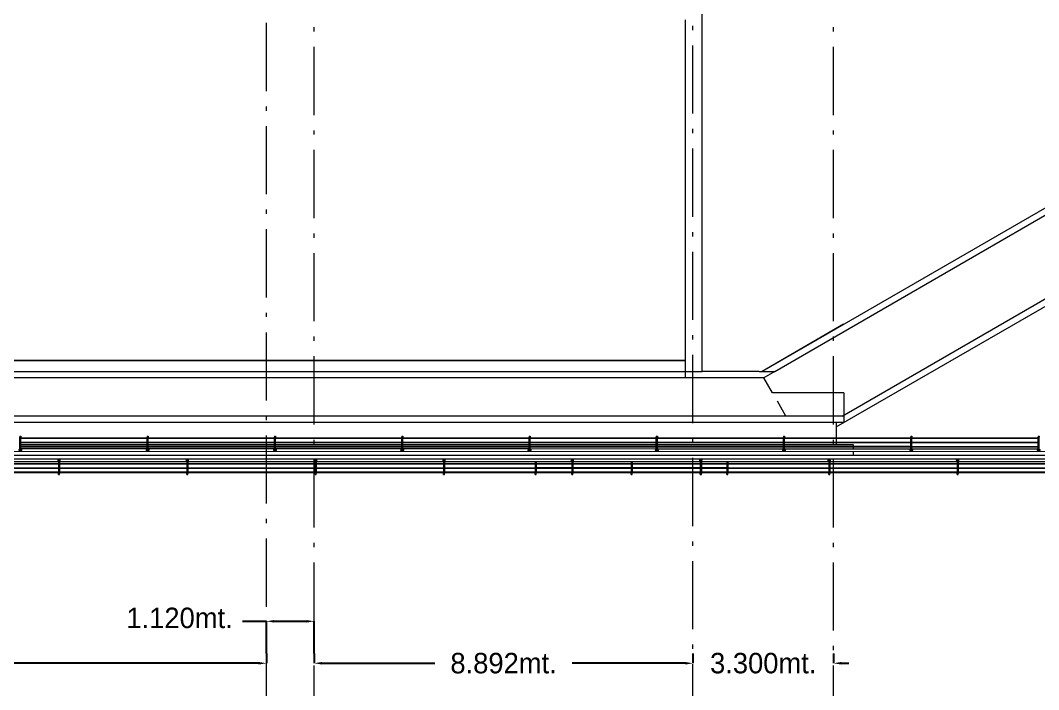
# Model space of a CAD drawing. Header units: metres. Extents: x -55 to 260, y -121 to 64.
# Drawn here: x 175.98 to 199.89, y -106.68 to -90.98 of the extents above; entities that cross this region are included whole.
import ezdxf

# ---------------------------------------------------------------- set-up
doc = ezdxf.new("R2010")
doc.units = ezdxf.units.M
doc.linetypes.add('01_Grid', pattern=[2.32, 1.6, -0.36, 0, -0.36])
for name, color, linetype, lineweight in [('0-1', 7, 'Continuous', 5), ('03EJES-1', 1, '01_Grid', 5), ('31COTAS', 1, 'Continuous', 5), ('46BANQ', 8, 'Continuous', 5), ('46BANQ-1', 253, 'Continuous', 5), ('55BARANDAL-1', 253, 'Continuous', 5), ('70LINEA-1', 254, 'Continuous', 5), ('70LINEA-6', 253, 'Continuous', 5)]:
    doc.layers.add(name, color=color, linetype=linetype, lineweight=lineweight)
doc.dimstyles.get("Standard").update_dxf_attribs({"dimtxt": 0.48, "dimasz": 0.18, "dimexe": 0, "dimexo": 0, "dimgap": 0.09, "dimtad": 0, "dimtih": 1, "dimtoh": 1, "dimdec": 3, "dimzin": 0, "dimdsep": 46, "dimtxsty": 'Standard', "dimcen": 0.09, "dimadec": 0, "dimazin": 0, "dimtfac": 1, "dimtdec": 4, "dimtofl": 0, "dimtmove": 0, "dimatfit": 3, "dimfxl": 1, "dimtolj": 1, "dimtzin": 0, "dimarcsym": 0})

# ---------------------------------------------------------------- blocks, each defined once
blk = doc.blocks.new('Railing - Wire Post - Chainlink 2-V326-A1 _ A700')
at = {"layer": '55BARANDAL-1'}
for p, q in [((-0.331, 0.012), (-0.323, 0.012)), ((-0.331, 0.012), (-0.331, -0.013)), ((-0.323, 0.012), (-0.317, 0.012)), ((-0.317, 0.012), (-0.311, 0.012)), ((-0.311, 0.012), (-0.304, 0.012)), ((-0.304, 0.012), (-0.304, -0.013)), ((0.013, 0.012), (-0.304, 0.012)), ((0.013, -0.013), (0.013, 0.012)), ((-0.331, -0.013), (-0.323, -0.013)), ((-0.323, -0.013), (-0.317, -0.013)), ((-0.317, -0.013), (-0.311, -0.013)), ((-0.311, -0.013), (-0.304, -0.013)), ((0.013, -0.013), (-0.304, -0.013))]:
    blk.add_line(p, q, dxfattribs=at)
for radius, start, end in [(0.0301, 206.3748, 2.2872), (0.0301, 206.3748, 2.2872), (0.0301, 2.2872, 148.7371), (0.0301, 2.2872, 148.7371), (0.0251, 45, 150), (0.0251, 45, 150), (0.0251, 90, 148.3274), (0.0251, 270, 90), (0.0251, 0, 44.9925), (0.0251, 0, 44.9925), (0.0251, 315.0075, 0), (0.0251, 315.0075, 0), (0.0301, 336.8856, 2.2872), (0.0301, 336.8856, 2.2872), (0.0301, 336.8856, 2.2872), (0.0301, 336.8856, 2.2872), (0.0301, 336.8856, 2.2872), (0.0301, 336.8856, 2.2872), (0.0301, 336.8856, 2.2872), (0.0301, 336.8856, 2.2872), (0.0301, 336.8856, 2.2872), (0.0301, 336.8856, 2.2872), (0.0301, 2.2872, 16.9322), (0.0301, 2.2872, 16.9322), (0.0301, 2.2872, 16.9322), (0.0301, 2.2872, 16.9322), (0.0301, 2.2872, 16.9322), (0.0301, 2.2872, 16.9322), (0.0301, 2.2872, 16.9322), (0.0301, 2.2872, 16.9322), (0.0301, 2.2872, 16.9322), (0.0301, 2.2872, 16.9322), (0.0251, 210, 315), (0.0251, 210, 315), (0.0251, 211.6726, 270)]:
    blk.add_arc((0, 0), radius, start, end, dxfattribs=at)
blk = doc.blocks.new('Railing - Wire Post - Chainlink 2-V329-A1 _ A700')
at = {"layer": '55BARANDAL-1'}
for p, q in [((-0.331, 0.012), (-0.323, 0.012)), ((-0.331, 0.012), (-0.331, -0.013)), ((-0.323, 0.012), (-0.317, 0.012)), ((-0.317, 0.012), (-0.311, 0.012)), ((-0.311, 0.012), (-0.304, 0.012)), ((-0.304, 0.012), (-0.304, -0.013)), ((0.013, 0.012), (-0.304, 0.012)), ((0.013, -0.013), (0.013, 0.012)), ((-0.331, -0.013), (-0.323, -0.013)), ((-0.323, -0.013), (-0.317, -0.013)), ((-0.317, -0.013), (-0.311, -0.013)), ((-0.311, -0.013), (-0.304, -0.013)), ((0.013, -0.013), (-0.304, -0.013))]:
    blk.add_line(p, q, dxfattribs=at)
for radius, start, end in [(0.0301, 206.3748, 2.2872), (0.0301, 206.3748, 2.2872), (0.0301, 2.2872, 148.7371), (0.0301, 2.2872, 148.7371), (0.0251, 45, 150), (0.0251, 45, 150), (0.0251, 90, 148.3274), (0.0251, 270, 90), (0.0251, 0, 44.9925), (0.0251, 0, 44.9925), (0.0251, 315.0075, 0), (0.0251, 315.0075, 0), (0.0301, 337.9144, 2.2872), (0.0301, 337.9144, 2.2872), (0.0301, 337.9144, 2.2872), (0.0301, 337.9144, 2.2872), (0.0301, 337.9144, 2.2872), (0.0301, 337.9144, 2.2872), (0.0301, 336.8856, 2.2872), (0.0301, 336.8856, 2.2872), (0.0301, 337.9144, 2.2872), (0.0301, 337.9144, 2.2872), (0.0301, 2.2872, 16.9322), (0.0301, 2.2872, 16.9322), (0.0301, 2.2872, 16.9322), (0.0301, 2.2872, 16.9322), (0.0301, 2.2872, 16.9322), (0.0301, 2.2872, 16.9322), (0.0301, 2.2872, 16.9322), (0.0301, 2.2872, 16.9322), (0.0301, 2.2872, 16.9322), (0.0301, 2.2872, 16.9322), (0.0251, 210, 315), (0.0251, 210, 315), (0.0251, 211.6726, 270)]:
    blk.add_arc((0, 0), radius, start, end, dxfattribs=at)
blk = doc.blocks.new('Railing - Railing-8511726-A1 _ A700')
at = {"layer": '55BARANDAL-1'}
for p, q in [((240.175, -101.274), (20.175, -101.274)), ((173.886, -101.329), (176.875, -101.329)), ((176.9, -101.329), (179.889, -101.329)), ((179.914, -101.329), (182.903, -101.329)), ((182.928, -101.329), (185.916, -101.329)), ((185.941, -101.329), (188.93, -101.329)), ((188.955, -101.329), (191.944, -101.329)), ((191.969, -101.329), (194.957, -101.329)), ((194.982, -101.329), (197.971, -101.329)), ((197.996, -101.329), (200.985, -101.329)), ((176.875, -101.38), (173.886, -101.38)), ((173.886, -101.384), (176.875, -101.384)), ((176.875, -101.48), (173.886, -101.48)), ((173.886, -101.484), (176.875, -101.484)), ((176.875, -101.58), (173.886, -101.58)), ((173.886, -101.584), (176.875, -101.584)), ((179.889, -101.38), (176.9, -101.38)), ((176.9, -101.384), (179.889, -101.384)), ((179.889, -101.48), (176.9, -101.48)), ((176.9, -101.484), (179.889, -101.484)), ((179.889, -101.58), (176.9, -101.58)), ((176.9, -101.584), (179.889, -101.584)), ((182.903, -101.38), (179.914, -101.38)), ((179.914, -101.384), (182.903, -101.384)), ((182.903, -101.48), (179.914, -101.48)), ((179.914, -101.484), (182.903, -101.484)), ((182.903, -101.58), (179.914, -101.58)), ((179.914, -101.584), (182.903, -101.584)), ((185.916, -101.38), (182.928, -101.38)), ((182.928, -101.384), (185.916, -101.384)), ((185.916, -101.48), (182.928, -101.48)), ((182.928, -101.484), (185.916, -101.484)), ((185.916, -101.58), (182.928, -101.58)), ((182.928, -101.584), (185.916, -101.584)), ((188.93, -101.38), (185.941, -101.38)), ((185.941, -101.384), (188.93, -101.384)), ((188.93, -101.48), (185.941, -101.48)), ((185.941, -101.484), (188.93, -101.484)), ((188.93, -101.58), (185.941, -101.58)), ((185.941, -101.584), (188.93, -101.584)), ((191.944, -101.38), (188.955, -101.38)), ((188.955, -101.384), (191.944, -101.384)), ((191.944, -101.48), (188.955, -101.48)), ((188.955, -101.484), (191.944, -101.484)), ((191.944, -101.58), (188.955, -101.58)), ((188.955, -101.584), (191.944, -101.584)), ((194.957, -101.38), (191.969, -101.38)), ((191.969, -101.384), (194.957, -101.384)), ((194.957, -101.48), (191.969, -101.48)), ((191.969, -101.484), (194.957, -101.484)), ((194.957, -101.58), (191.969, -101.58)), ((191.969, -101.584), (194.957, -101.584)), ((197.971, -101.38), (194.982, -101.38)), ((194.982, -101.384), (197.971, -101.384)), ((197.971, -101.48), (194.982, -101.48)), ((194.982, -101.484), (197.971, -101.484)), ((197.971, -101.58), (194.982, -101.58)), ((194.982, -101.584), (197.971, -101.584)), ((200.985, -101.38), (197.996, -101.38)), ((197.996, -101.384), (200.985, -101.384)), ((200.985, -101.48), (197.996, -101.48)), ((197.996, -101.484), (200.985, -101.484)), ((200.985, -101.58), (197.996, -101.58)), ((197.996, -101.584), (200.985, -101.584))]:
    blk.add_line(p, q, dxfattribs=at)
at = {"rotation": 90}
for name, p in [('Railing - Wire Post - Chainlink 2-V326-A1 _ A700', (176.888, -101.302)), ('Railing - Wire Post - Chainlink 2-V326-A1 _ A700', (179.901, -101.302)), ('Railing - Wire Post - Chainlink 2-V326-A1 _ A700', (182.915, -101.302)), ('Railing - Wire Post - Chainlink 2-V326-A1 _ A700', (185.929, -101.302)), ('Railing - Wire Post - Chainlink 2-V326-A1 _ A700', (188.942, -101.302)), ('Railing - Wire Post - Chainlink 2-V329-A1 _ A700', (191.956, -101.302)), ('Railing - Wire Post - Chainlink 2-V326-A1 _ A700', (194.97, -101.302)), ('Railing - Wire Post - Chainlink 2-V326-A1 _ A700', (197.984, -101.302))]:
    blk.add_blockref(name, p, dxfattribs=at)
blk = doc.blocks.new('Railing - Wire Post - Chainlink-V330-A1 _ A700')
at = {"layer": '55BARANDAL-1'}
for p, q in [((-0.331, 0.012), (-0.323, 0.012)), ((-0.331, 0.012), (-0.331, -0.013)), ((-0.323, 0.012), (-0.317, 0.012)), ((-0.317, 0.012), (-0.311, 0.012)), ((-0.311, 0.012), (-0.304, 0.012)), ((-0.304, 0.012), (-0.304, -0.013)), ((-0.027, 0.012), (-0.304, 0.012)), ((-0.331, -0.013), (-0.323, -0.013)), ((-0.323, -0.013), (-0.317, -0.013)), ((-0.317, -0.013), (-0.311, -0.013)), ((-0.311, -0.013), (-0.304, -0.013)), ((-0.027, -0.013), (-0.304, -0.013))]:
    blk.add_line(p, q, dxfattribs=at)
for start, end in [(335.8569, 2.2872), (335.8569, 2.2872), (336.8712, 2.2872), (336.8712, 2.2872), (336.8712, 2.2872), (336.8712, 2.2872), (336.8712, 2.2872), (336.8712, 2.2872), (336.8712, 2.2872), (336.8712, 2.2872), (336.8712, 2.2872), (336.8712, 2.2872), (2.2872, 16.9322), (2.2872, 16.9322), (2.2872, 16.9322), (2.2872, 16.9322), (2.2872, 16.9322), (2.2872, 16.9322), (2.2872, 16.9322), (2.2872, 16.9322), (2.2872, 16.9322), (2.2872, 16.9322), (2.2872, 16.9322), (2.2872, 16.9322)]:
    blk.add_arc((0, 0), 0.0301, start, end, dxfattribs=at)
blk = doc.blocks.new('Railing - Wire Post - Chainlink-V331-A1 _ A700')
at = {"layer": '55BARANDAL-1'}
for p, q in [((-0.331, 0.012), (-0.323, 0.012)), ((-0.331, 0.012), (-0.331, -0.013)), ((-0.323, 0.012), (-0.317, 0.012)), ((-0.317, 0.012), (-0.311, 0.012)), ((-0.311, 0.012), (-0.304, 0.012)), ((-0.304, 0.012), (-0.304, -0.013)), ((-0.027, 0.012), (-0.304, 0.012)), ((-0.331, -0.013), (-0.323, -0.013)), ((-0.323, -0.013), (-0.317, -0.013)), ((-0.317, -0.013), (-0.311, -0.013)), ((-0.311, -0.013), (-0.304, -0.013)), ((-0.027, -0.013), (-0.304, -0.013))]:
    blk.add_line(p, q, dxfattribs=at)
for start, end in [(335.8569, 2.2872), (335.8569, 2.2872), (335.8569, 2.2872), (335.8569, 2.2872), (335.8569, 2.2872), (335.8569, 2.2872), (335.8569, 2.2872), (335.8569, 2.2872), (335.8569, 2.2872), (335.8569, 2.2872), (335.8569, 2.2872), (335.8569, 2.2872), (2.2872, 16.9322), (2.2872, 16.9322), (2.2872, 16.9322), (2.2872, 16.9322), (2.2872, 16.9322), (2.2872, 16.9322), (2.2872, 16.9322), (2.2872, 16.9322), (2.2872, 16.9322), (2.2872, 16.9322), (2.2872, 16.9322), (2.2872, 16.9322)]:
    blk.add_arc((0, 0), 0.0301, start, end, dxfattribs=at)
blk = doc.blocks.new('Railing - Wire Post - Chainlink 2-V332-A1 _ A700')
at = {"layer": '55BARANDAL-1'}
for p, q in [((-0.331, 0.012), (-0.323, 0.012)), ((-0.331, 0.012), (-0.331, -0.013)), ((-0.323, 0.012), (-0.317, 0.012)), ((-0.317, 0.012), (-0.311, 0.012)), ((-0.311, 0.012), (-0.304, 0.012)), ((-0.304, 0.012), (-0.304, -0.013)), ((-0.027, 0.012), (-0.304, 0.012)), ((-0.331, -0.013), (-0.323, -0.013)), ((-0.323, -0.013), (-0.317, -0.013)), ((-0.317, -0.013), (-0.311, -0.013)), ((-0.311, -0.013), (-0.304, -0.013)), ((-0.027, -0.013), (-0.304, -0.013))]:
    blk.add_line(p, q, dxfattribs=at)
for start, end in [(335.8569, 2.2872), (335.8569, 2.2872), (336.8856, 2.2872), (336.8856, 2.2872), (336.8856, 2.2872), (336.8856, 2.2872), (336.8856, 2.2872), (336.8856, 2.2872), (336.8856, 2.2872), (336.8856, 2.2872), (336.8856, 2.2872), (336.8856, 2.2872), (2.2872, 16.9322), (2.2872, 16.9322), (2.2872, 16.9322), (2.2872, 16.9322), (2.2872, 16.9322), (2.2872, 16.9322), (2.2872, 16.9322), (2.2872, 16.9322), (2.2872, 16.9322), (2.2872, 16.9322), (2.2872, 16.9322), (2.2872, 16.9322)]:
    blk.add_arc((0, 0), 0.0301, start, end, dxfattribs=at)
blk = doc.blocks.new('Railing - Railing-8538245-A1 _ A700')
at = {"layer": '55BARANDAL-1'}
for p, q in [((192.581, -101.274), (188.081, -101.274)), ((188.93, -101.379), (188.093, -101.379)), ((188.93, -101.479), (188.093, -101.479)), ((188.93, -101.579), (188.093, -101.579)), ((190.318, -101.379), (188.955, -101.379)), ((190.318, -101.479), (188.955, -101.479)), ((190.318, -101.579), (188.955, -101.579)), ((191.944, -101.379), (190.343, -101.379)), ((191.944, -101.479), (190.343, -101.479)), ((191.944, -101.579), (190.343, -101.579)), ((192.568, -101.379), (191.969, -101.379)), ((192.568, -101.479), (191.969, -101.479)), ((192.568, -101.579), (191.969, -101.579))]:
    blk.add_line(p, q, dxfattribs=at)
at = {"rotation": 90}
for name, p in [('Railing - Wire Post - Chainlink-V330-A1 _ A700', (188.081, -101.301)), ('Railing - Wire Post - Chainlink 2-V332-A1 _ A700', (190.331, -101.301)), ('Railing - Wire Post - Chainlink-V331-A1 _ A700', (192.581, -101.301))]:
    blk.add_blockref(name, p, dxfattribs=at)
blk = doc.blocks.new('Practice Rain Ditch - Practice Rain Ditch-8556337-A1 _ A700')
at = {"layer": '70LINEA-1'}
for p, q in [((193.695, -99.212), (217.806, -85.283)), ((195.135, -100.517), (218.562, -86.983)), ((195.278, -100.261), (218.262, -86.983)), ((195.309, -98.107), (193.395, -99.212)), ((20.175, -99.21), (191.593, -99.212)), ((191.593, -99.227), (20.175, -99.258)), ((191.593, -99.362), (20.175, -99.36)), ((191.593, -99.212), (191.989, -99.212)), ((191.593, -99.362), (191.593, -99.227)), ((193.436, -99.362), (191.593, -99.362)), ((193.329, -99.212), (193.695, -99.212)), ((193.695, -99.212), (193.436, -99.362)), ((193.638, -99.713), (193.436, -99.362)), ((193.436, -99.362), (193.436, -99.362)), ((195.315, -99.713), (193.638, -99.713)), ((193.955, -100.261), (193.754, -99.913)), ((195.315, -99.713), (195.315, -100.24)), ((195.315, -100.262), (20.175, -100.26)), ((195.315, -100.262), (195.315, -100.412)), ((195.315, -100.412), (20.175, -100.41))]:
    blk.add_line(p, q, dxfattribs=at)
for points in [[(191.593, -99.212), (191.593, -99.215), (191.593, -99.217), (191.593, -99.22)], [(191.593, -99.22), (191.593, -99.222), (191.593, -99.225), (191.593, -99.227)]]:
    blk.add_open_spline(points, degree=3, dxfattribs=at)
blk = doc.blocks.new('Railing - Wire Post - Chainlink 2-V365-A1 _ A700')
at = {"layer": '55BARANDAL-1'}
for p, q in [((-0.331, 0.012), (-0.317, 0.012)), ((-0.331, 0.012), (-0.331, -0.013)), ((-0.317, 0.012), (-0.311, 0.012)), ((-0.311, 0.012), (-0.304, 0.012)), ((-0.304, 0.012), (-0.304, -0.013)), ((0.013, 0.012), (-0.304, 0.012)), ((0.013, -0.013), (0.013, 0.012)), ((-0.331, -0.013), (-0.317, -0.013)), ((-0.317, -0.013), (-0.311, -0.013)), ((-0.311, -0.013), (-0.304, -0.013)), ((0.013, -0.013), (-0.304, -0.013))]:
    blk.add_line(p, q, dxfattribs=at)
for radius, start, end in [(0.0301, 206.3748, 2.2872), (0.0301, 206.3748, 2.2872), (0.0301, 2.2872, 148.7371), (0.0301, 2.2872, 148.7371), (0.0251, 0, 150), (0.0251, 0, 150), (0.0251, 210, 0), (0.0251, 210, 0), (0.0251, 90, 148.3274), (0.0251, 270, 90), (0.0301, 336.8856, 2.2872), (0.0301, 336.8856, 2.2872), (0.0301, 336.8856, 2.2872), (0.0301, 336.8856, 2.2872), (0.0301, 336.8856, 2.2872), (0.0301, 336.8856, 2.2872), (0.0301, 336.8856, 2.2872), (0.0301, 336.8856, 2.2872), (0.0301, 336.8856, 2.2872), (0.0301, 2.2872, 16.9322), (0.0301, 2.2872, 16.9322), (0.0301, 2.2872, 16.9322), (0.0301, 2.2872, 16.9322), (0.0301, 2.2872, 16.9322), (0.0301, 2.2872, 16.9322), (0.0301, 2.2872, 16.9322), (0.0301, 2.2872, 16.9322), (0.0301, 2.2872, 16.9322), (0.0251, 211.6726, 270)]:
    blk.add_arc((0, 0), radius, start, end, dxfattribs=at)
blk = doc.blocks.new('Railing - Wire Post - Chainlink 2-V299-A1 _ A700')
at = {"layer": '55BARANDAL-1'}
for p, q in [((-0.331, 0.012), (-0.317, 0.012)), ((-0.331, 0.012), (-0.331, -0.013)), ((-0.317, 0.012), (-0.311, 0.012)), ((-0.311, 0.012), (-0.304, 0.012)), ((-0.304, 0.012), (-0.304, -0.013)), ((0.013, 0.012), (-0.304, 0.012)), ((0.013, -0.013), (0.013, 0.012)), ((-0.331, -0.013), (-0.317, -0.013)), ((-0.317, -0.013), (-0.311, -0.013)), ((-0.311, -0.013), (-0.304, -0.013)), ((0.013, -0.013), (-0.304, -0.013))]:
    blk.add_line(p, q, dxfattribs=at)
for radius, start, end in [(0.0301, 206.3748, 2.2872), (0.0301, 206.3748, 2.2872), (0.0301, 2.2872, 148.7371), (0.0301, 2.2872, 148.7371), (0.0251, 0, 150), (0.0251, 0, 150), (0.0251, 210, 0), (0.0251, 210, 0), (0.0251, 90, 148.3274), (0.0251, 270, 90), (0.0301, 336.8856, 2.2872), (0.0301, 336.8856, 2.2872), (0.0301, 336.8856, 2.2872), (0.0301, 336.8856, 2.2872), (0.0301, 336.8856, 2.2872), (0.0301, 336.8856, 2.2872), (0.0301, 336.8856, 2.2872), (0.0301, 336.8856, 2.2872), (0.0301, 336.8856, 2.2872), (0.0301, 336.8856, 2.2872), (0.0301, 2.2872, 16.9322), (0.0301, 2.2872, 16.9322), (0.0301, 2.2872, 16.9322), (0.0301, 2.2872, 16.9322), (0.0301, 2.2872, 16.9322), (0.0301, 2.2872, 16.9322), (0.0301, 2.2872, 16.9322), (0.0301, 2.2872, 16.9322), (0.0301, 2.2872, 16.9322), (0.0301, 2.2872, 16.9322), (0.0251, 211.6726, 270)]:
    blk.add_arc((0, 0), radius, start, end, dxfattribs=at)
blk = doc.blocks.new('Railing - Railing-8574736-A1 _ A700')
at = {"layer": '55BARANDAL-1'}
for p, q in [((178.958, -100.778), (175.994, -100.778)), ((175.994, -100.782), (178.958, -100.782)), ((178.958, -100.878), (175.994, -100.878)), ((181.946, -100.778), (178.983, -100.778)), ((178.983, -100.782), (181.946, -100.782)), ((181.946, -100.878), (178.983, -100.878)), ((184.934, -100.779), (181.971, -100.778)), ((181.971, -100.782), (184.934, -100.783)), ((184.934, -100.879), (181.971, -100.878)), ((187.922, -100.779), (184.959, -100.779)), ((184.959, -100.783), (187.922, -100.783)), ((187.922, -100.879), (184.959, -100.879)), ((190.91, -100.779), (187.947, -100.779)), ((187.947, -100.783), (190.91, -100.783)), ((190.91, -100.879), (187.947, -100.879)), ((193.898, -100.779), (190.935, -100.779)), ((190.935, -100.783), (193.898, -100.783)), ((193.898, -100.879), (190.935, -100.879)), ((196.886, -100.779), (193.923, -100.779)), ((193.923, -100.783), (196.886, -100.783)), ((196.886, -100.879), (193.923, -100.879)), ((199.875, -100.78), (196.911, -100.779)), ((196.911, -100.783), (199.875, -100.784)), ((199.875, -100.88), (196.911, -100.879)), ((-33.162, -101.076), (229.742, -101.091)), ((175.994, -100.882), (178.958, -100.882)), ((178.958, -100.978), (175.994, -100.978)), ((175.994, -100.982), (178.958, -100.982)), ((178.958, -101.033), (175.994, -101.033)), ((178.983, -100.882), (181.946, -100.882)), ((181.946, -100.978), (178.983, -100.978)), ((178.983, -100.982), (181.946, -100.982)), ((181.946, -101.033), (178.983, -101.033)), ((181.971, -100.882), (184.934, -100.883)), ((184.934, -100.979), (181.971, -100.978)), ((181.971, -100.982), (184.934, -100.983)), ((184.934, -101.033), (181.971, -101.033)), ((184.959, -100.883), (187.922, -100.883)), ((187.922, -100.979), (184.959, -100.979)), ((184.959, -100.983), (187.922, -100.983)), ((187.922, -101.033), (184.959, -101.033)), ((187.947, -100.883), (190.91, -100.883)), ((190.91, -100.979), (187.947, -100.979)), ((187.947, -100.983), (190.91, -100.983)), ((190.91, -101.034), (187.947, -101.033)), ((190.935, -100.883), (193.898, -100.883)), ((193.898, -100.979), (190.935, -100.979)), ((190.935, -100.983), (193.898, -100.983)), ((193.898, -101.034), (190.935, -101.034)), ((193.923, -100.883), (196.886, -100.883)), ((196.886, -100.979), (193.923, -100.979)), ((193.923, -100.983), (196.886, -100.983)), ((196.886, -101.034), (193.923, -101.034)), ((196.911, -100.883), (199.875, -100.884)), ((199.875, -100.98), (196.911, -100.979)), ((196.911, -100.983), (199.875, -100.984)), ((199.875, -101.034), (196.911, -101.034))]:
    blk.add_line(p, q, dxfattribs=at)
at = {"extrusion": (0, 0, -1), "zscale": -1, "rotation": 270.0033261339385}
for name, p in [('Railing - Wire Post - Chainlink 2-V365-A1 _ A700', (-175.982, -101.06)), ('Railing - Wire Post - Chainlink 2-V365-A1 _ A700', (-178.97, -101.06)), ('Railing - Wire Post - Chainlink 2-V365-A1 _ A700', (-181.958, -101.06)), ('Railing - Wire Post - Chainlink 2-V365-A1 _ A700', (-184.946, -101.061)), ('Railing - Wire Post - Chainlink 2-V365-A1 _ A700', (-187.935, -101.061)), ('Railing - Wire Post - Chainlink 2-V365-A1 _ A700', (-190.923, -101.061)), ('Railing - Wire Post - Chainlink 2-V365-A1 _ A700', (-193.911, -101.061)), ('Railing - Wire Post - Chainlink 2-V299-A1 _ A700', (-196.899, -101.061)), ('Railing - Wire Post - Chainlink 2-V299-A1 _ A700', (-199.887, -101.062))]:
    blk.add_blockref(name, p, dxfattribs=at)
blk = doc.blocks.new('22011_AR_rvt-1-A1 _ A700')
at = {"layer": '46BANQ-1'}
for p, q in [((195.135, -100.517), (218.315, -87.133)), ((191.589, -90.96), (191.589, -98.96)), ((180.172, -98.96), (170.172, -98.96)), ((191.589, -98.96), (180.172, -98.96)), ((229.442, -101.186), (195.135, -101.184))]:
    blk.add_line(p, q, dxfattribs=at)
at = {"layer": '70LINEA-1'}
for p, q in [((20.175, -98.96), (191.589, -98.96)), ((191.589, -98.96), (191.589, -99.212)), ((195.135, -100.412), (195.135, -100.93)), ((175.994, -100.929), (178.958, -100.929)), ((178.983, -100.929), (181.946, -100.929)), ((181.971, -100.929), (184.934, -100.93)), ((184.959, -100.93), (187.922, -100.93)), ((187.947, -100.93), (190.91, -100.93)), ((190.935, -100.93), (193.898, -100.93)), ((193.923, -100.93), (195.535, -100.93)), ((195.535, -100.93), (195.535, -101.035)), ((195.535, -101.088), (195.535, -101.184)), ((195.535, -101.184), (20.175, -101.174))]:
    blk.add_line(p, q, dxfattribs=at)
at = {"layer": '55BARANDAL-1'}
for name in ['Railing - Railing-8574736-A1 _ A700', 'Railing - Railing-8511726-A1 _ A700', 'Railing - Railing-8538245-A1 _ A700']:
    blk.add_blockref(name, (0, 0), dxfattribs=at)
at = {"layer": '70LINEA-6'}
blk.add_blockref('Practice Rain Ditch - Practice Rain Ditch-8556337-A1 _ A700', (0, 0), dxfattribs=at)
blk = doc.blocks.new('Railing - Wire Post - Chainlink 2-V697-A1 _ A700')
at = {"layer": '55BARANDAL-1'}
for p, q in [((-0.331, 0.012), (-0.317, 0.012)), ((-0.331, 0.012), (-0.331, -0.013)), ((-0.317, 0.012), (-0.311, 0.012)), ((-0.311, 0.012), (-0.304, 0.012)), ((-0.304, 0.012), (-0.304, -0.013)), ((0.013, 0.012), (-0.304, 0.012)), ((0.013, -0.013), (0.013, 0.012)), ((-0.331, -0.013), (-0.317, -0.013)), ((-0.317, -0.013), (-0.311, -0.013)), ((-0.311, -0.013), (-0.304, -0.013)), ((0.013, -0.013), (-0.304, -0.013))]:
    blk.add_line(p, q, dxfattribs=at)
for radius, start, end in [(0.0301, 206.3748, 2.2872), (0.0301, 206.3748, 2.2872), (0.0301, 2.2872, 148.7371), (0.0301, 2.2872, 148.7371), (0.0251, 45, 150), (0.0251, 45, 150), (0.0251, 90, 148.3274), (0.0251, 270, 90), (0.0251, 0, 44.9925), (0.0251, 0, 44.9925), (0.0251, 315.0075, 0), (0.0251, 315.0075, 0), (0.0301, 336.8856, 2.2872), (0.0301, 336.8856, 2.2872), (0.0301, 336.8856, 2.2872), (0.0301, 336.8856, 2.2872), (0.0301, 336.8856, 2.2872), (0.0301, 336.8856, 2.2872), (0.0301, 336.8856, 2.2872), (0.0301, 336.8856, 2.2872), (0.0301, 336.8856, 2.2872), (0.0301, 336.8856, 2.2872), (0.0301, 2.2872, 16.9322), (0.0301, 2.2872, 16.9322), (0.0301, 2.2872, 16.9322), (0.0301, 2.2872, 16.9322), (0.0301, 2.2872, 16.9322), (0.0301, 2.2872, 16.9322), (0.0301, 2.2872, 16.9322), (0.0301, 2.2872, 16.9322), (0.0301, 2.2872, 16.9322), (0.0301, 2.2872, 16.9322), (0.0251, 210, 315), (0.0251, 210, 315), (0.0251, 211.6726, 270)]:
    blk.add_arc((0, 0), radius, start, end, dxfattribs=at)
blk = doc.blocks.new('Railing - Wire Post - Chainlink 2-V700-A1 _ A700')
at = {"layer": '55BARANDAL-1'}
for p, q in [((-0.331, 0.012), (-0.317, 0.012)), ((-0.331, 0.012), (-0.331, -0.013)), ((-0.317, 0.012), (-0.311, 0.012)), ((-0.311, 0.012), (-0.304, 0.012)), ((-0.304, 0.012), (-0.304, -0.013)), ((0.013, 0.012), (-0.304, 0.012)), ((0.013, -0.013), (0.013, 0.012)), ((-0.331, -0.013), (-0.317, -0.013)), ((-0.317, -0.013), (-0.311, -0.013)), ((-0.311, -0.013), (-0.304, -0.013)), ((0.013, -0.013), (-0.304, -0.013))]:
    blk.add_line(p, q, dxfattribs=at)
for radius, start, end in [(0.0301, 206.3748, 2.2872), (0.0301, 206.3748, 2.2872), (0.0301, 2.2872, 148.7371), (0.0301, 2.2872, 148.7371), (0.0251, 45, 150), (0.0251, 45, 150), (0.0251, 90, 148.3274), (0.0251, 270, 90), (0.0251, 0, 44.9925), (0.0251, 0, 44.9925), (0.0251, 315.0075, 0), (0.0251, 315.0075, 0), (0.0301, 337.9144, 2.2872), (0.0301, 337.9144, 2.2872), (0.0301, 337.9144, 2.2872), (0.0301, 337.9144, 2.2872), (0.0301, 337.9144, 2.2872), (0.0301, 337.9144, 2.2872), (0.0301, 336.8856, 2.2872), (0.0301, 336.8856, 2.2872), (0.0301, 337.9144, 2.2872), (0.0301, 337.9144, 2.2872), (0.0301, 2.2872, 16.9322), (0.0301, 2.2872, 16.9322), (0.0301, 2.2872, 16.9322), (0.0301, 2.2872, 16.9322), (0.0301, 2.2872, 16.9322), (0.0301, 2.2872, 16.9322), (0.0301, 2.2872, 16.9322), (0.0301, 2.2872, 16.9322), (0.0301, 2.2872, 16.9322), (0.0301, 2.2872, 16.9322), (0.0251, 210, 315), (0.0251, 210, 315), (0.0251, 211.6726, 270)]:
    blk.add_arc((0, 0), radius, start, end, dxfattribs=at)
blk = doc.blocks.new('Railing - Railing-V701-A1 _ A700')
at = {"layer": '55BARANDAL-1'}
for p, q in [((240.175, -101.274), (20.175, -101.274)), ((173.886, -101.329), (176.875, -101.329)), ((176.9, -101.329), (179.889, -101.329)), ((179.914, -101.329), (182.903, -101.329)), ((182.928, -101.329), (185.916, -101.329)), ((185.941, -101.329), (188.93, -101.329)), ((188.955, -101.329), (191.944, -101.329)), ((191.969, -101.329), (194.957, -101.329)), ((194.982, -101.329), (197.971, -101.329)), ((197.996, -101.329), (200.985, -101.329)), ((176.875, -101.38), (173.886, -101.38)), ((173.886, -101.384), (176.875, -101.384)), ((176.875, -101.48), (173.886, -101.48)), ((173.886, -101.484), (176.875, -101.484)), ((176.875, -101.58), (173.886, -101.58)), ((173.886, -101.584), (176.875, -101.584)), ((179.889, -101.38), (176.9, -101.38)), ((176.9, -101.384), (179.889, -101.384)), ((179.889, -101.48), (176.9, -101.48)), ((176.9, -101.484), (179.889, -101.484)), ((179.889, -101.58), (176.9, -101.58)), ((176.9, -101.584), (179.889, -101.584)), ((182.903, -101.38), (179.914, -101.38)), ((179.914, -101.384), (182.903, -101.384)), ((182.903, -101.48), (179.914, -101.48)), ((179.914, -101.484), (182.903, -101.484)), ((182.903, -101.58), (179.914, -101.58)), ((179.914, -101.584), (182.903, -101.584)), ((185.916, -101.38), (182.928, -101.38)), ((182.928, -101.384), (185.916, -101.384)), ((185.916, -101.48), (182.928, -101.48)), ((182.928, -101.484), (185.916, -101.484)), ((185.916, -101.58), (182.928, -101.58)), ((182.928, -101.584), (185.916, -101.584)), ((188.93, -101.38), (185.941, -101.38)), ((185.941, -101.384), (188.93, -101.384)), ((188.93, -101.48), (185.941, -101.48)), ((185.941, -101.484), (188.93, -101.484)), ((188.93, -101.58), (185.941, -101.58)), ((185.941, -101.584), (188.93, -101.584)), ((191.944, -101.38), (188.955, -101.38)), ((188.955, -101.384), (191.944, -101.384)), ((191.944, -101.48), (188.955, -101.48)), ((188.955, -101.484), (191.944, -101.484)), ((191.944, -101.58), (188.955, -101.58)), ((188.955, -101.584), (191.944, -101.584)), ((194.957, -101.38), (191.969, -101.38)), ((191.969, -101.384), (194.957, -101.384)), ((194.957, -101.48), (191.969, -101.48)), ((191.969, -101.484), (194.957, -101.484)), ((194.957, -101.58), (191.969, -101.58)), ((191.969, -101.584), (194.957, -101.584)), ((197.971, -101.38), (194.982, -101.38)), ((194.982, -101.384), (197.971, -101.384)), ((197.971, -101.48), (194.982, -101.48)), ((194.982, -101.484), (197.971, -101.484)), ((197.971, -101.58), (194.982, -101.58)), ((194.982, -101.584), (197.971, -101.584)), ((200.985, -101.38), (197.996, -101.38)), ((197.996, -101.384), (200.985, -101.384)), ((200.985, -101.48), (197.996, -101.48)), ((197.996, -101.484), (200.985, -101.484)), ((200.985, -101.58), (197.996, -101.58)), ((197.996, -101.584), (200.985, -101.584))]:
    blk.add_line(p, q, dxfattribs=at)
at = {"rotation": 90}
for name, p in [('Railing - Wire Post - Chainlink 2-V697-A1 _ A700', (176.888, -101.302)), ('Railing - Wire Post - Chainlink 2-V697-A1 _ A700', (179.901, -101.302)), ('Railing - Wire Post - Chainlink 2-V697-A1 _ A700', (182.915, -101.302)), ('Railing - Wire Post - Chainlink 2-V697-A1 _ A700', (185.929, -101.302)), ('Railing - Wire Post - Chainlink 2-V697-A1 _ A700', (188.942, -101.302)), ('Railing - Wire Post - Chainlink 2-V700-A1 _ A700', (191.956, -101.302)), ('Railing - Wire Post - Chainlink 2-V697-A1 _ A700', (194.97, -101.302)), ('Railing - Wire Post - Chainlink 2-V697-A1 _ A700', (197.984, -101.302))]:
    blk.add_blockref(name, p, dxfattribs=at)
blk = doc.blocks.new('Railing - Wire Post - Chainlink-V702-A1 _ A700')
at = {"layer": '55BARANDAL-1'}
for p, q in [((-0.331, 0.012), (-0.317, 0.012)), ((-0.331, 0.012), (-0.331, -0.013)), ((-0.317, 0.012), (-0.311, 0.012)), ((-0.311, 0.012), (-0.304, 0.012)), ((-0.304, 0.012), (-0.304, -0.013)), ((-0.027, 0.012), (-0.304, 0.012)), ((-0.331, -0.013), (-0.317, -0.013)), ((-0.317, -0.013), (-0.311, -0.013)), ((-0.311, -0.013), (-0.304, -0.013)), ((-0.027, -0.013), (-0.304, -0.013))]:
    blk.add_line(p, q, dxfattribs=at)
for start, end in [(335.8569, 2.2872), (335.8569, 2.2872), (336.8712, 2.2872), (336.8712, 2.2872), (336.8712, 2.2872), (336.8712, 2.2872), (336.8712, 2.2872), (336.8712, 2.2872), (336.8712, 2.2872), (336.8712, 2.2872), (336.8712, 2.2872), (336.8712, 2.2872), (2.2872, 16.9322), (2.2872, 16.9322), (2.2872, 16.9322), (2.2872, 16.9322), (2.2872, 16.9322), (2.2872, 16.9322), (2.2872, 16.9322), (2.2872, 16.9322), (2.2872, 16.9322), (2.2872, 16.9322), (2.2872, 16.9322), (2.2872, 16.9322)]:
    blk.add_arc((0, 0), 0.0301, start, end, dxfattribs=at)
blk = doc.blocks.new('Railing - Wire Post - Chainlink-V703-A1 _ A700')
at = {"layer": '55BARANDAL-1'}
for p, q in [((-0.331, 0.012), (-0.317, 0.012)), ((-0.331, 0.012), (-0.331, -0.013)), ((-0.317, 0.012), (-0.311, 0.012)), ((-0.311, 0.012), (-0.304, 0.012)), ((-0.304, 0.012), (-0.304, -0.013)), ((-0.027, 0.012), (-0.304, 0.012)), ((-0.331, -0.013), (-0.317, -0.013)), ((-0.317, -0.013), (-0.311, -0.013)), ((-0.311, -0.013), (-0.304, -0.013)), ((-0.027, -0.013), (-0.304, -0.013))]:
    blk.add_line(p, q, dxfattribs=at)
for start, end in [(335.8569, 2.2872), (335.8569, 2.2872), (335.8569, 2.2872), (335.8569, 2.2872), (335.8569, 2.2872), (335.8569, 2.2872), (335.8569, 2.2872), (335.8569, 2.2872), (335.8569, 2.2872), (335.8569, 2.2872), (335.8569, 2.2872), (335.8569, 2.2872), (2.2872, 16.9322), (2.2872, 16.9322), (2.2872, 16.9322), (2.2872, 16.9322), (2.2872, 16.9322), (2.2872, 16.9322), (2.2872, 16.9322), (2.2872, 16.9322), (2.2872, 16.9322), (2.2872, 16.9322), (2.2872, 16.9322), (2.2872, 16.9322)]:
    blk.add_arc((0, 0), 0.0301, start, end, dxfattribs=at)
blk = doc.blocks.new('Railing - Wire Post - Chainlink 2-V704-A1 _ A700')
at = {"layer": '55BARANDAL-1'}
for p, q in [((-0.331, 0.012), (-0.317, 0.012)), ((-0.331, 0.012), (-0.331, -0.013)), ((-0.317, 0.012), (-0.311, 0.012)), ((-0.311, 0.012), (-0.304, 0.012)), ((-0.304, 0.012), (-0.304, -0.013)), ((-0.027, 0.012), (-0.304, 0.012)), ((-0.331, -0.013), (-0.317, -0.013)), ((-0.317, -0.013), (-0.311, -0.013)), ((-0.311, -0.013), (-0.304, -0.013)), ((-0.027, -0.013), (-0.304, -0.013))]:
    blk.add_line(p, q, dxfattribs=at)
for start, end in [(335.8569, 2.2872), (335.8569, 2.2872), (336.8856, 2.2872), (336.8856, 2.2872), (336.8856, 2.2872), (336.8856, 2.2872), (336.8856, 2.2872), (336.8856, 2.2872), (336.8856, 2.2872), (336.8856, 2.2872), (336.8856, 2.2872), (336.8856, 2.2872), (2.2872, 16.9322), (2.2872, 16.9322), (2.2872, 16.9322), (2.2872, 16.9322), (2.2872, 16.9322), (2.2872, 16.9322), (2.2872, 16.9322), (2.2872, 16.9322), (2.2872, 16.9322), (2.2872, 16.9322), (2.2872, 16.9322), (2.2872, 16.9322)]:
    blk.add_arc((0, 0), 0.0301, start, end, dxfattribs=at)
blk = doc.blocks.new('Railing - Railing-V705-A1 _ A700')
at = {"layer": '55BARANDAL-1'}
for p, q in [((192.581, -101.274), (188.081, -101.274)), ((188.93, -101.379), (188.093, -101.379)), ((188.93, -101.479), (188.093, -101.479)), ((188.93, -101.579), (188.093, -101.579)), ((190.318, -101.379), (188.955, -101.379)), ((190.318, -101.479), (188.955, -101.479)), ((190.318, -101.579), (188.955, -101.579)), ((191.944, -101.379), (190.343, -101.379)), ((191.944, -101.479), (190.343, -101.479)), ((191.944, -101.579), (190.343, -101.579)), ((192.568, -101.379), (191.969, -101.379)), ((192.568, -101.479), (191.969, -101.479)), ((192.568, -101.579), (191.969, -101.579))]:
    blk.add_line(p, q, dxfattribs=at)
at = {"rotation": 90}
for name, p in [('Railing - Wire Post - Chainlink-V702-A1 _ A700', (188.081, -101.301)), ('Railing - Wire Post - Chainlink 2-V704-A1 _ A700', (190.331, -101.301)), ('Railing - Wire Post - Chainlink-V703-A1 _ A700', (192.581, -101.301))]:
    blk.add_blockref(name, p, dxfattribs=at)
blk = doc.blocks.new('Practice Rain Ditch - Practice Rain Ditch-V706-A1 _ A700')
at = {"layer": '70LINEA-1'}
for p, q in [((193.695, -99.212), (217.806, -85.283)), ((195.135, -100.517), (218.562, -86.983)), ((195.278, -100.261), (218.262, -86.983)), ((195.309, -98.107), (193.395, -99.212)), ((20.175, -99.21), (191.593, -99.212)), ((191.593, -99.227), (20.175, -99.258)), ((191.593, -99.362), (20.175, -99.36)), ((191.593, -99.212), (191.989, -99.212)), ((191.593, -99.362), (191.593, -99.227)), ((193.436, -99.362), (191.593, -99.362)), ((193.329, -99.212), (193.695, -99.212)), ((193.695, -99.212), (193.436, -99.362)), ((193.638, -99.713), (193.436, -99.362)), ((193.436, -99.362), (193.436, -99.362)), ((195.315, -99.713), (193.638, -99.713)), ((193.955, -100.261), (193.754, -99.913)), ((195.315, -99.713), (195.315, -100.24)), ((195.315, -100.262), (20.175, -100.26)), ((195.315, -100.262), (195.315, -100.412)), ((195.315, -100.412), (20.175, -100.41))]:
    blk.add_line(p, q, dxfattribs=at)
for points in [[(191.593, -99.212), (191.593, -99.215), (191.593, -99.217), (191.593, -99.22)], [(191.593, -99.22), (191.593, -99.222), (191.593, -99.225), (191.593, -99.227)]]:
    blk.add_open_spline(points, degree=3, dxfattribs=at)
blk = doc.blocks.new('Railing - Wire Post - Chainlink 2-V739-A1 _ A700')
at = {"layer": '55BARANDAL-1'}
for p, q in [((-0.331, 0.012), (-0.323, 0.012)), ((-0.331, 0.012), (-0.331, -0.013)), ((-0.323, 0.012), (-0.317, 0.012)), ((-0.317, 0.012), (-0.311, 0.012)), ((-0.311, 0.012), (-0.304, 0.012)), ((-0.304, 0.012), (-0.304, -0.013)), ((0.013, 0.012), (-0.304, 0.012)), ((0.013, -0.013), (0.013, 0.012)), ((-0.331, -0.013), (-0.323, -0.013)), ((-0.323, -0.013), (-0.317, -0.013)), ((-0.317, -0.013), (-0.311, -0.013)), ((-0.311, -0.013), (-0.304, -0.013)), ((0.013, -0.013), (-0.304, -0.013))]:
    blk.add_line(p, q, dxfattribs=at)
for radius, start, end in [(0.0301, 206.3748, 2.2872), (0.0301, 206.3748, 2.2872), (0.0301, 2.2872, 148.7371), (0.0301, 2.2872, 148.7371), (0.0251, 0, 150), (0.0251, 0, 150), (0.0251, 210, 0), (0.0251, 210, 0), (0.0251, 90, 148.3274), (0.0251, 270, 90), (0.0301, 336.8856, 2.2872), (0.0301, 336.8856, 2.2872), (0.0301, 336.8856, 2.2872), (0.0301, 336.8856, 2.2872), (0.0301, 336.8856, 2.2872), (0.0301, 336.8856, 2.2872), (0.0301, 336.8856, 2.2872), (0.0301, 336.8856, 2.2872), (0.0301, 336.8856, 2.2872), (0.0301, 2.2872, 16.9322), (0.0301, 2.2872, 16.9322), (0.0301, 2.2872, 16.9322), (0.0301, 2.2872, 16.9322), (0.0301, 2.2872, 16.9322), (0.0301, 2.2872, 16.9322), (0.0301, 2.2872, 16.9322), (0.0301, 2.2872, 16.9322), (0.0301, 2.2872, 16.9322), (0.0251, 211.6726, 270)]:
    blk.add_arc((0, 0), radius, start, end, dxfattribs=at)
blk = doc.blocks.new('Railing - Wire Post - Chainlink 2-V669-A1 _ A700')
at = {"layer": '55BARANDAL-1'}
for p, q in [((-0.331, 0.012), (-0.323, 0.012)), ((-0.331, 0.012), (-0.331, -0.013)), ((-0.323, 0.012), (-0.317, 0.012)), ((-0.317, 0.012), (-0.311, 0.012)), ((-0.311, 0.012), (-0.304, 0.012)), ((-0.304, 0.012), (-0.304, -0.013)), ((0.013, 0.012), (-0.304, 0.012)), ((0.013, -0.013), (0.013, 0.012)), ((-0.331, -0.013), (-0.323, -0.013)), ((-0.323, -0.013), (-0.317, -0.013)), ((-0.317, -0.013), (-0.311, -0.013)), ((-0.311, -0.013), (-0.304, -0.013)), ((0.013, -0.013), (-0.304, -0.013))]:
    blk.add_line(p, q, dxfattribs=at)
for radius, start, end in [(0.0301, 206.3748, 2.2872), (0.0301, 206.3748, 2.2872), (0.0301, 2.2872, 148.7371), (0.0301, 2.2872, 148.7371), (0.0251, 0, 150), (0.0251, 0, 150), (0.0251, 210, 0), (0.0251, 210, 0), (0.0251, 90, 148.3274), (0.0251, 270, 90), (0.0301, 336.8856, 2.2872), (0.0301, 336.8856, 2.2872), (0.0301, 336.8856, 2.2872), (0.0301, 336.8856, 2.2872), (0.0301, 336.8856, 2.2872), (0.0301, 336.8856, 2.2872), (0.0301, 336.8856, 2.2872), (0.0301, 336.8856, 2.2872), (0.0301, 336.8856, 2.2872), (0.0301, 336.8856, 2.2872), (0.0301, 2.2872, 16.9322), (0.0301, 2.2872, 16.9322), (0.0301, 2.2872, 16.9322), (0.0301, 2.2872, 16.9322), (0.0301, 2.2872, 16.9322), (0.0301, 2.2872, 16.9322), (0.0301, 2.2872, 16.9322), (0.0301, 2.2872, 16.9322), (0.0301, 2.2872, 16.9322), (0.0301, 2.2872, 16.9322), (0.0251, 211.6726, 270)]:
    blk.add_arc((0, 0), radius, start, end, dxfattribs=at)
blk = doc.blocks.new('Railing - Railing-V756-A1 _ A700')
at = {"layer": '55BARANDAL-1'}
for p, q in [((178.958, -100.778), (175.994, -100.778)), ((175.994, -100.782), (178.958, -100.782)), ((178.958, -100.878), (175.994, -100.878)), ((181.946, -100.778), (178.983, -100.778)), ((178.983, -100.782), (181.946, -100.782)), ((181.946, -100.878), (178.983, -100.878)), ((184.934, -100.779), (181.971, -100.778)), ((181.971, -100.782), (184.934, -100.783)), ((184.934, -100.879), (181.971, -100.878)), ((187.922, -100.779), (184.959, -100.779)), ((184.959, -100.783), (187.922, -100.783)), ((187.922, -100.879), (184.959, -100.879)), ((190.91, -100.779), (187.947, -100.779)), ((187.947, -100.783), (190.91, -100.783)), ((190.91, -100.879), (187.947, -100.879)), ((193.898, -100.779), (190.935, -100.779)), ((190.935, -100.783), (193.898, -100.783)), ((193.898, -100.879), (190.935, -100.879)), ((196.886, -100.779), (193.923, -100.779)), ((193.923, -100.783), (196.886, -100.783)), ((196.886, -100.879), (193.923, -100.879)), ((199.875, -100.78), (196.911, -100.779)), ((196.911, -100.783), (199.875, -100.784)), ((199.875, -100.88), (196.911, -100.879)), ((-33.162, -101.076), (229.742, -101.091)), ((175.994, -100.882), (178.958, -100.882)), ((178.958, -100.978), (175.994, -100.978)), ((175.994, -100.982), (178.958, -100.982)), ((178.958, -101.033), (175.994, -101.033)), ((178.983, -100.882), (181.946, -100.882)), ((181.946, -100.978), (178.983, -100.978)), ((178.983, -100.982), (181.946, -100.982)), ((181.946, -101.033), (178.983, -101.033)), ((181.971, -100.882), (184.934, -100.883)), ((184.934, -100.979), (181.971, -100.978)), ((181.971, -100.982), (184.934, -100.983)), ((184.934, -101.033), (181.971, -101.033)), ((184.959, -100.883), (187.922, -100.883)), ((187.922, -100.979), (184.959, -100.979)), ((184.959, -100.983), (187.922, -100.983)), ((187.922, -101.033), (184.959, -101.033)), ((187.947, -100.883), (190.91, -100.883)), ((190.91, -100.979), (187.947, -100.979)), ((187.947, -100.983), (190.91, -100.983)), ((190.91, -101.034), (187.947, -101.033)), ((190.935, -100.883), (193.898, -100.883)), ((193.898, -100.979), (190.935, -100.979)), ((190.935, -100.983), (193.898, -100.983)), ((193.898, -101.034), (190.935, -101.034)), ((193.923, -100.883), (196.886, -100.883)), ((196.886, -100.979), (193.923, -100.979)), ((193.923, -100.983), (196.886, -100.983)), ((196.886, -101.034), (193.923, -101.034)), ((196.911, -100.883), (199.875, -100.884)), ((199.875, -100.98), (196.911, -100.979)), ((196.911, -100.983), (199.875, -100.984)), ((199.875, -101.034), (196.911, -101.034))]:
    blk.add_line(p, q, dxfattribs=at)
at = {"extrusion": (0, 0, -1), "zscale": -1, "rotation": 270.0033261339385}
for name, p in [('Railing - Wire Post - Chainlink 2-V739-A1 _ A700', (-175.982, -101.06)), ('Railing - Wire Post - Chainlink 2-V739-A1 _ A700', (-178.97, -101.06)), ('Railing - Wire Post - Chainlink 2-V739-A1 _ A700', (-181.958, -101.06)), ('Railing - Wire Post - Chainlink 2-V739-A1 _ A700', (-184.946, -101.061)), ('Railing - Wire Post - Chainlink 2-V739-A1 _ A700', (-187.935, -101.061)), ('Railing - Wire Post - Chainlink 2-V739-A1 _ A700', (-190.923, -101.061)), ('Railing - Wire Post - Chainlink 2-V739-A1 _ A700', (-193.911, -101.061)), ('Railing - Wire Post - Chainlink 2-V669-A1 _ A700', (-196.899, -101.061)), ('Railing - Wire Post - Chainlink 2-V669-A1 _ A700', (-199.887, -101.062))]:
    blk.add_blockref(name, p, dxfattribs=at)
blk = doc.blocks.new('22011_AR_rvt-2-A1 _ A700')
at = {"layer": '46BANQ-1'}
for p, q in [((195.135, -100.517), (218.315, -87.133)), ((191.589, -90.96), (191.589, -98.96)), ((180.172, -98.96), (170.172, -98.96)), ((191.589, -98.96), (180.172, -98.96)), ((229.442, -101.186), (195.135, -101.184))]:
    blk.add_line(p, q, dxfattribs=at)
at = {"layer": '70LINEA-1'}
for p, q in [((20.175, -98.96), (191.589, -98.96)), ((191.589, -98.96), (191.589, -99.212)), ((195.135, -100.412), (195.135, -100.93)), ((175.994, -100.929), (178.958, -100.929)), ((178.983, -100.929), (181.946, -100.929)), ((181.971, -100.929), (184.934, -100.93)), ((184.959, -100.93), (187.922, -100.93)), ((187.947, -100.93), (190.91, -100.93)), ((190.935, -100.93), (193.898, -100.93)), ((193.923, -100.93), (195.535, -100.93)), ((195.535, -100.93), (195.535, -101.035)), ((195.535, -101.088), (195.535, -101.184)), ((195.535, -101.184), (20.175, -101.174))]:
    blk.add_line(p, q, dxfattribs=at)
at = {"layer": '55BARANDAL-1'}
for name in ['Railing - Railing-V756-A1 _ A700', 'Railing - Railing-V701-A1 _ A700', 'Railing - Railing-V705-A1 _ A700']:
    blk.add_blockref(name, (0, 0), dxfattribs=at)
at = {"layer": '70LINEA-6'}
blk.add_blockref('Practice Rain Ditch - Practice Rain Ditch-V706-A1 _ A700', (0, 0), dxfattribs=at)
blk = doc.blocks.new('DIMBLOCK29-A1 _ A700')
at = {"layer": '31COTAS', "color": 0, "lineweight": -2}
for p, q in [((97.536, -105.835), (97.536, -106.062)), ((181.76, -105.835), (181.76, -106.062)), ((97.716, -106.062), (137.798, -106.062)), ((181.58, -106.062), (141.498, -106.062))]:
    blk.add_line(p, q, dxfattribs=at)
at = {"layer": '31COTAS', "color": 0}
for points in [[(97.716, -106.032), (97.716, -106.092), (97.536, -106.062)], [(181.58, -106.092), (181.58, -106.032), (181.76, -106.062)]]:
    blk.add_solid(points, dxfattribs=at)
at = {"layer": 'Defpoints', "color": 0}
for p in [(97.536, -105.835), (181.76, -105.835), (181.76, -106.062)]:
    blk.add_point(p, dxfattribs=at)
at = {"layer": '31COTAS', "color": 0, "insert": (139.648, -106.062), "char_height": 0.48, "attachment_point": 5}
blk.add_mtext('\\A1;84.224mt.', dxfattribs=at)
blk = doc.blocks.new('DIMBLOCK30-A1 _ A700')
at = {"layer": '31COTAS', "color": 0, "lineweight": -2}
for p, q in [((181.2, -105.077), (181.38, -105.077)), ((181.38, -105.077), (181.76, -105.077)), ((181.76, -105.835), (181.76, -105.077)), ((181.94, -105.077), (182.7, -105.077)), ((182.88, -105.835), (182.88, -105.077))]:
    blk.add_line(p, q, dxfattribs=at)
at = {"layer": '31COTAS', "color": 0}
for points in [[(181.94, -105.047), (181.94, -105.107), (181.76, -105.077)], [(182.7, -105.107), (182.7, -105.047), (182.88, -105.077)]]:
    blk.add_solid(points, dxfattribs=at)
at = {"layer": 'Defpoints', "color": 0}
for p in [(182.88, -105.077), (181.76, -105.835), (182.88, -105.835)]:
    blk.add_point(p, dxfattribs=at)
at = {"layer": '31COTAS', "color": 0, "insert": (178.47, -104.757), "char_height": 0.48, "attachment_point": 1, "line_spacing_factor": 0.941778}
blk.add_mtext('\\A1;1.120mt.', dxfattribs=at)
blk = doc.blocks.new('DIMBLOCK31-A1 _ A700')
at = {"layer": '31COTAS', "color": 0, "lineweight": -2}
for p, q in [((182.88, -105.835), (182.88, -106.062)), ((191.772, -105.835), (191.772, -106.062)), ((183.06, -106.062), (185.716, -106.062)), ((191.592, -106.062), (188.936, -106.062))]:
    blk.add_line(p, q, dxfattribs=at)
at = {"layer": '31COTAS', "color": 0}
for points in [[(183.06, -106.032), (183.06, -106.092), (182.88, -106.062)], [(191.592, -106.092), (191.592, -106.032), (191.772, -106.062)]]:
    blk.add_solid(points, dxfattribs=at)
at = {"layer": 'Defpoints', "color": 0}
for p in [(182.88, -105.835), (191.772, -105.835), (191.772, -106.062)]:
    blk.add_point(p, dxfattribs=at)
at = {"layer": '31COTAS', "color": 0, "insert": (187.326, -106.062), "char_height": 0.48, "attachment_point": 5}
blk.add_mtext('\\A1;8.892mt.', dxfattribs=at)
blk = doc.blocks.new('DIMBLOCK32-A1 _ A700')
at = {"layer": '31COTAS', "color": 0, "lineweight": -2}
for p, q in [((191.772, -105.835), (191.772, -106.062)), ((195.072, -105.835), (195.072, -106.062)), ((191.592, -106.062), (191.412, -106.062)), ((195.252, -106.062), (195.432, -106.062))]:
    blk.add_line(p, q, dxfattribs=at)
at = {"layer": '31COTAS', "color": 0}
for points in [[(191.592, -106.092), (191.592, -106.032), (191.772, -106.062)], [(195.252, -106.032), (195.252, -106.092), (195.072, -106.062)]]:
    blk.add_solid(points, dxfattribs=at)
at = {"layer": 'Defpoints', "color": 0}
for p in [(191.772, -105.835), (195.072, -105.835), (195.072, -106.062)]:
    blk.add_point(p, dxfattribs=at)
at = {"layer": '31COTAS', "color": 0, "insert": (193.422, -106.062), "char_height": 0.48, "attachment_point": 5}
blk.add_mtext('\\A1;3.300mt.', dxfattribs=at)

msp = doc.modelspace()

# ---------------------------------------------------------------- linework, layer by layer
at = {"layer": '03EJES-1'}
for p, q in [((182.88, -117.3961), (182.88, 60.3168)), ((195.072, -117.3961), (195.072, 60.3168)), ((181.76, -107.1562), (181.76, -79.2273)), ((191.772, -107.6843), (191.772, -79.9408))]:
    msp.add_line(p, q, dxfattribs=at)
at = {"layer": '46BANQ'}
for p, q in [((191.9892, -99.2122), (191.9892, -90.56)), ((207.6342, -90.9907), (193.3954, -99.2122)), ((193.3288, -99.2122), (191.9892, -99.2122))]:
    msp.add_line(p, q, dxfattribs=at)

# ---------------------------------------------------------------- block references
at = {"layer": '0-1'}
for name in ['22011_AR_rvt-2-A1 _ A700', '22011_AR_rvt-1-A1 _ A700']:
    msp.add_blockref(name, (0, 0), dxfattribs=at)

# ---------------------------------------------------------------- dimensions: what is measured, and where the dimension line sits
at = {"layer": '31COTAS'}
dim = msp.add_linear_dim(base=(182.88, -105.0775), p1=(181.76, -105.8353), p2=(182.88, -105.8353), dimstyle='Standard', override={"dimpost": 'mt.'}, dxfattribs=at)
dim.commit()
dim.dimension.update_dxf_attribs({"geometry": 'DIMBLOCK30-A1 _ A700', "text_midpoint": (179.79, -105.0775), "dimtype": 160})
for base, p1, p2, picture, middle in [((181.76, -106.0616), (97.536, -105.8353), (181.76, -105.8353), 'DIMBLOCK29-A1 _ A700', (139.648, -106.0616)), ((191.772, -106.0616), (182.88, -105.8353), (191.772, -105.8353), 'DIMBLOCK31-A1 _ A700', (187.326, -106.0616)), ((195.072, -106.0616), (191.772, -105.8353), (195.072, -105.8353), 'DIMBLOCK32-A1 _ A700', (193.422, -106.0616))]:
    dim = msp.add_linear_dim(base=base, p1=p1, p2=p2, dimstyle='Standard', override={"dimpost": 'mt.'}, dxfattribs=at)
    dim.commit()
    dim.dimension.update_dxf_attribs({"geometry": picture, "text_midpoint": middle})

doc.saveas('drawing.dxf')
